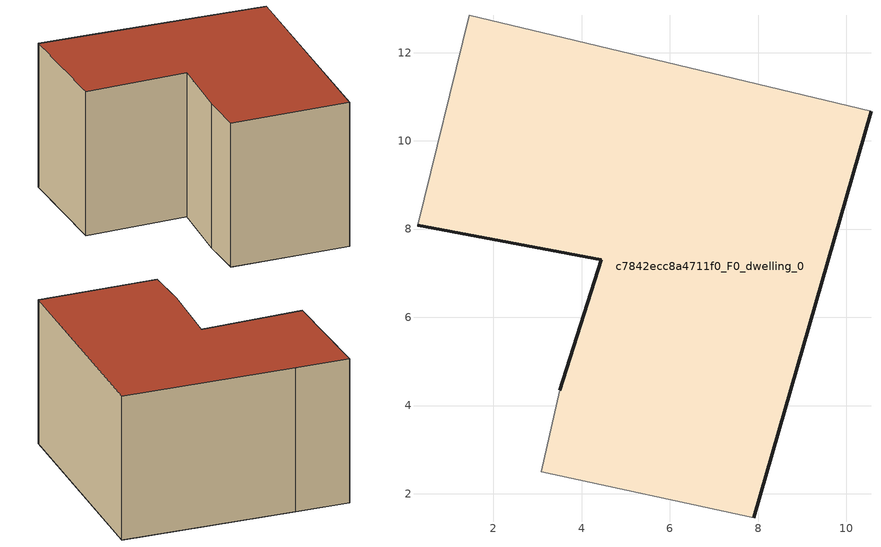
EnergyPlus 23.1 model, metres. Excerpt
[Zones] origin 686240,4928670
c7842ecc8a4711f0_F0_dwelling_0
 floor ground (EU_floor_Construction): 7.9,1.45 10.56,10.67 3.6,12.34 1.45,12.85 0.28,8.08 4.44,7.3 3.5,4.34 3.09,2.49 z0
 wall outside (EU_wall_Construction): 10.56,10.67 7.9,1.45 / 3.5,4.34 4.44,7.3 0.28,8.08 z0:6
 wall adiabatic (EU_wall_Construction): 7.9,1.45 3.09,2.49 3.5,4.34 / 0.28,8.08 1.45,12.85 3.6,12.34 10.56,10.67 z0:6
 roof outside (EU_roof_Construction): 10.56,10.67 7.9,1.45 3.09,2.49 3.5,4.34 4.44,7.3 0.28,8.08 1.45,12.85 3.6,12.34 z6
[Building]
EU S2 Campaign: North Axis=0; Terrain=City; Solar Distribution=FullExterior
[Site:Location]
Bologna: Latitude=44.5; Longitude=11.25; Time Zone=1; Elevation=37
[SizingPeriod:WeatherFileDays]
AnnualSizingPeriod: Begin Month=1; Begin Day of Month=1; End Month=12; End Day of Month=31; Day of Week for Start Day=Monday; Use Weather File Daylight Saving Period=No; Use Weather File Rain and Snow Indicators=No
[MATERIAL]
EU_InternalMass_Material: Roughness=MediumRough; Thickness=0.1; Conductivity=1; Density=1800; Specific Heat=900; Thermal Absorptance=0.9; Solar Absorptance=0.7; Visible Absorptance=0.7
[MATERIAL:NOMASS] Roughness=MediumRough; Thermal Absorptance=0.9; Solar Absorptance=0.7; Visible Absorptance=0.7
Name | Thermal Resistance
EU_wall_NoMass | 0.734017
EU_roof_NoMass | 0.658631
EU_floor_NoMass | 0.747526
[CONSTRUCTION]
EU_wall_Construction: EU_wall_NoMass
EU_roof_Construction: EU_roof_NoMass
EU_floor_Construction: EU_floor_NoMass
EU_InternalMass_Construction: EU_InternalMass_Material
[ZONE]
c7842ecc8a4711f0_F0_dwelling_0: Type=1; Multiplier=1; Ceiling Height=autocalculate; Volume=412.072; Floor Area=autocalculate; Part of Total Floor Area=Yes
[INTERNALMASS]
c7842ecc8a4711f0_F0_dwelling_0_EU_InternalMass: Construction=EU_InternalMass_Construction; Zone or ZoneList=c7842ecc8a4711f0_F0_dwelling_0; Surface Area=68.6789
[OTHEREQUIPMENT]
EU_Step8_InternalGain_c7842ecc8a4711f0_F0_dwelling_0_f000: Fuel Type=Electricity; Zone or ZoneList or Space or SpaceList=c7842ecc8a4711f0_F0_dwelling_0; Schedule=EU_Step8_GainSchedule_c7842ecc8a4711f0_F0_dwelling_0_f000; Design Level Calculation Method=Watts/Area; Power per Zone Floor Area=1; Fraction Latent=0; Fraction Radiant=0; Fraction Lost=0; Carbon Dioxide Generation Rate=0; EndUse Subcategory=EU_Step8_InternalGains
[ZONEVENTILATION:DESIGNFLOWRATE]
EU_ConstantAir_c7842ecc8a4711f0_F0_dwelling_0: Zone or ZoneList or Space or SpaceList=c7842ecc8a4711f0_F0_dwelling_0; Schedule=EU_AlwaysOn; Design Flow Rate Calculation Method=AirChanges/Hour; Air Changes per Hour=0.656562; Ventilation Type=Natural; Fan Pressure Rise=0; Fan Total Efficiency=1; Constant Term Coefficient=1; Temperature Term Coefficient=0; Velocity Term Coefficient=0; Velocity Squared Term Coefficient=0; Minimum Indoor Temperature=-100; Maximum Indoor Temperature=100; Delta Temperature=-100; Minimum Outdoor Temperature=-100; Maximum Outdoor Temperature=100; Maximum Wind Speed=40
[HVACTEMPLATE:THERMOSTAT]
EU_HeatOnly_c7842ecc8a4711f0_F0_dwelling_0: Constant Heating Setpoint=20; Constant Cooling Setpoint=50
[HVACTEMPLATE:ZONE:IDEALLOADSAIRSYSTEM]
c7842ecc8a4711f0_F0_dwelling_0: Template Thermostat=EU_HeatOnly_c7842ecc8a4711f0_F0_dwelling_0; System Availability Schedule=EU_AlwaysOn; Maximum Heating Supply Air Temperature=50; Minimum Cooling Supply Air Temperature=13; Maximum Heating Supply Air Humidity Ratio=0.0156; Minimum Cooling Supply Air Humidity Ratio=0.0077; Heating Limit=NoLimit; Cooling Limit=NoLimit; Heating Availability Schedule=EU_AlwaysOn; Cooling Availability Schedule=EU_CoolingOff; Dehumidification Control Type=ConstantSensibleHeatRatio; Cooling Sensible Heat Ratio=0.7; Dehumidification Setpoint=60; Humidification Control Type=None; Humidification Setpoint=30; Outdoor Air Method=None; Outdoor Air Flow Rate per Person=0.00944; Outdoor Air Flow Rate per Zone Floor Area=0; Outdoor Air Flow Rate per Zone=0; Demand Controlled Ventilation Type=None; Outdoor Air Economizer Type=NoEconomizer; Heat Recovery Type=None; Sensible Heat Recovery Effectiveness=0.7; Latent Heat Recovery Effectiveness=0.65
[SIZING:ZONE]
c7842ecc8a4711f0_F0_dwelling_0: Zone Cooling Design Supply Air Temperature Input Method=SupplyAirTemperature; Zone Cooling Design Supply Air Temperature=13; Zone Heating Design Supply Air Temperature Input Method=SupplyAirTemperature; Zone Heating Design Supply Air Temperature=50; Zone Cooling Design Supply Air Humidity Ratio=0.008; Zone Heating Design Supply Air Humidity Ratio=0.008; Cooling Design Air Flow Method=DesignDay; Cooling Design Air Flow Rate=0; Cooling Minimum Air Flow per Zone Floor Area=0.000762; Cooling Minimum Air Flow=0; Cooling Minimum Air Flow Fraction=0.2; Heating Design Air Flow Method=DesignDay; Heating Design Air Flow Rate=0; Heating Maximum Air Flow per Zone Floor Area=0.002032; Heating Maximum Air Flow=0.141576; Heating Maximum Air Flow Fraction=0.3; Account for Dedicated Outdoor Air System=No; Dedicated Outdoor Air System Control Strategy=NeutralSupplyAir; Dedicated Outdoor Air Low Setpoint Temperature for Design=autosize; Dedicated Outdoor Air High Setpoint Temperature for Design=autosize; Zone Load Sizing Method=Sensible Load Only No Latent Load; Zone Latent Cooling Design Supply Air Humidity Ratio Input Method=HumidityRatioDifference; Zone Cooling Design Supply Air Humidity Ratio Difference=0.005; Zone Latent Heating Design Supply Air Humidity Ratio Input Method=HumidityRatioDifference; Zone Humidification Design Supply Air Humidity Ratio Difference=0.005
[SCHEDULE:CONSTANT]
Name | Hourly Value
EU_AlwaysOn | 1
EU_CoolingOff | 0
[SCHEDULE:FILE]
EU_Step8_GainSchedule_c7842ecc8a4711f0_F0_dwelling_0_f000: File=../../schedules/c7842ecc8a4711f0/c7842ecc8a4711f0_F0_dwelling_0_f000_gain.csv; Column Number=1; Rows to Skip at Top=0; Number of Hours of Data=8760; Column Separator=Comma; Interpolate to Timestep=No; Minutes per Item=60; Adjust Schedule for Daylight Savings=Yes
